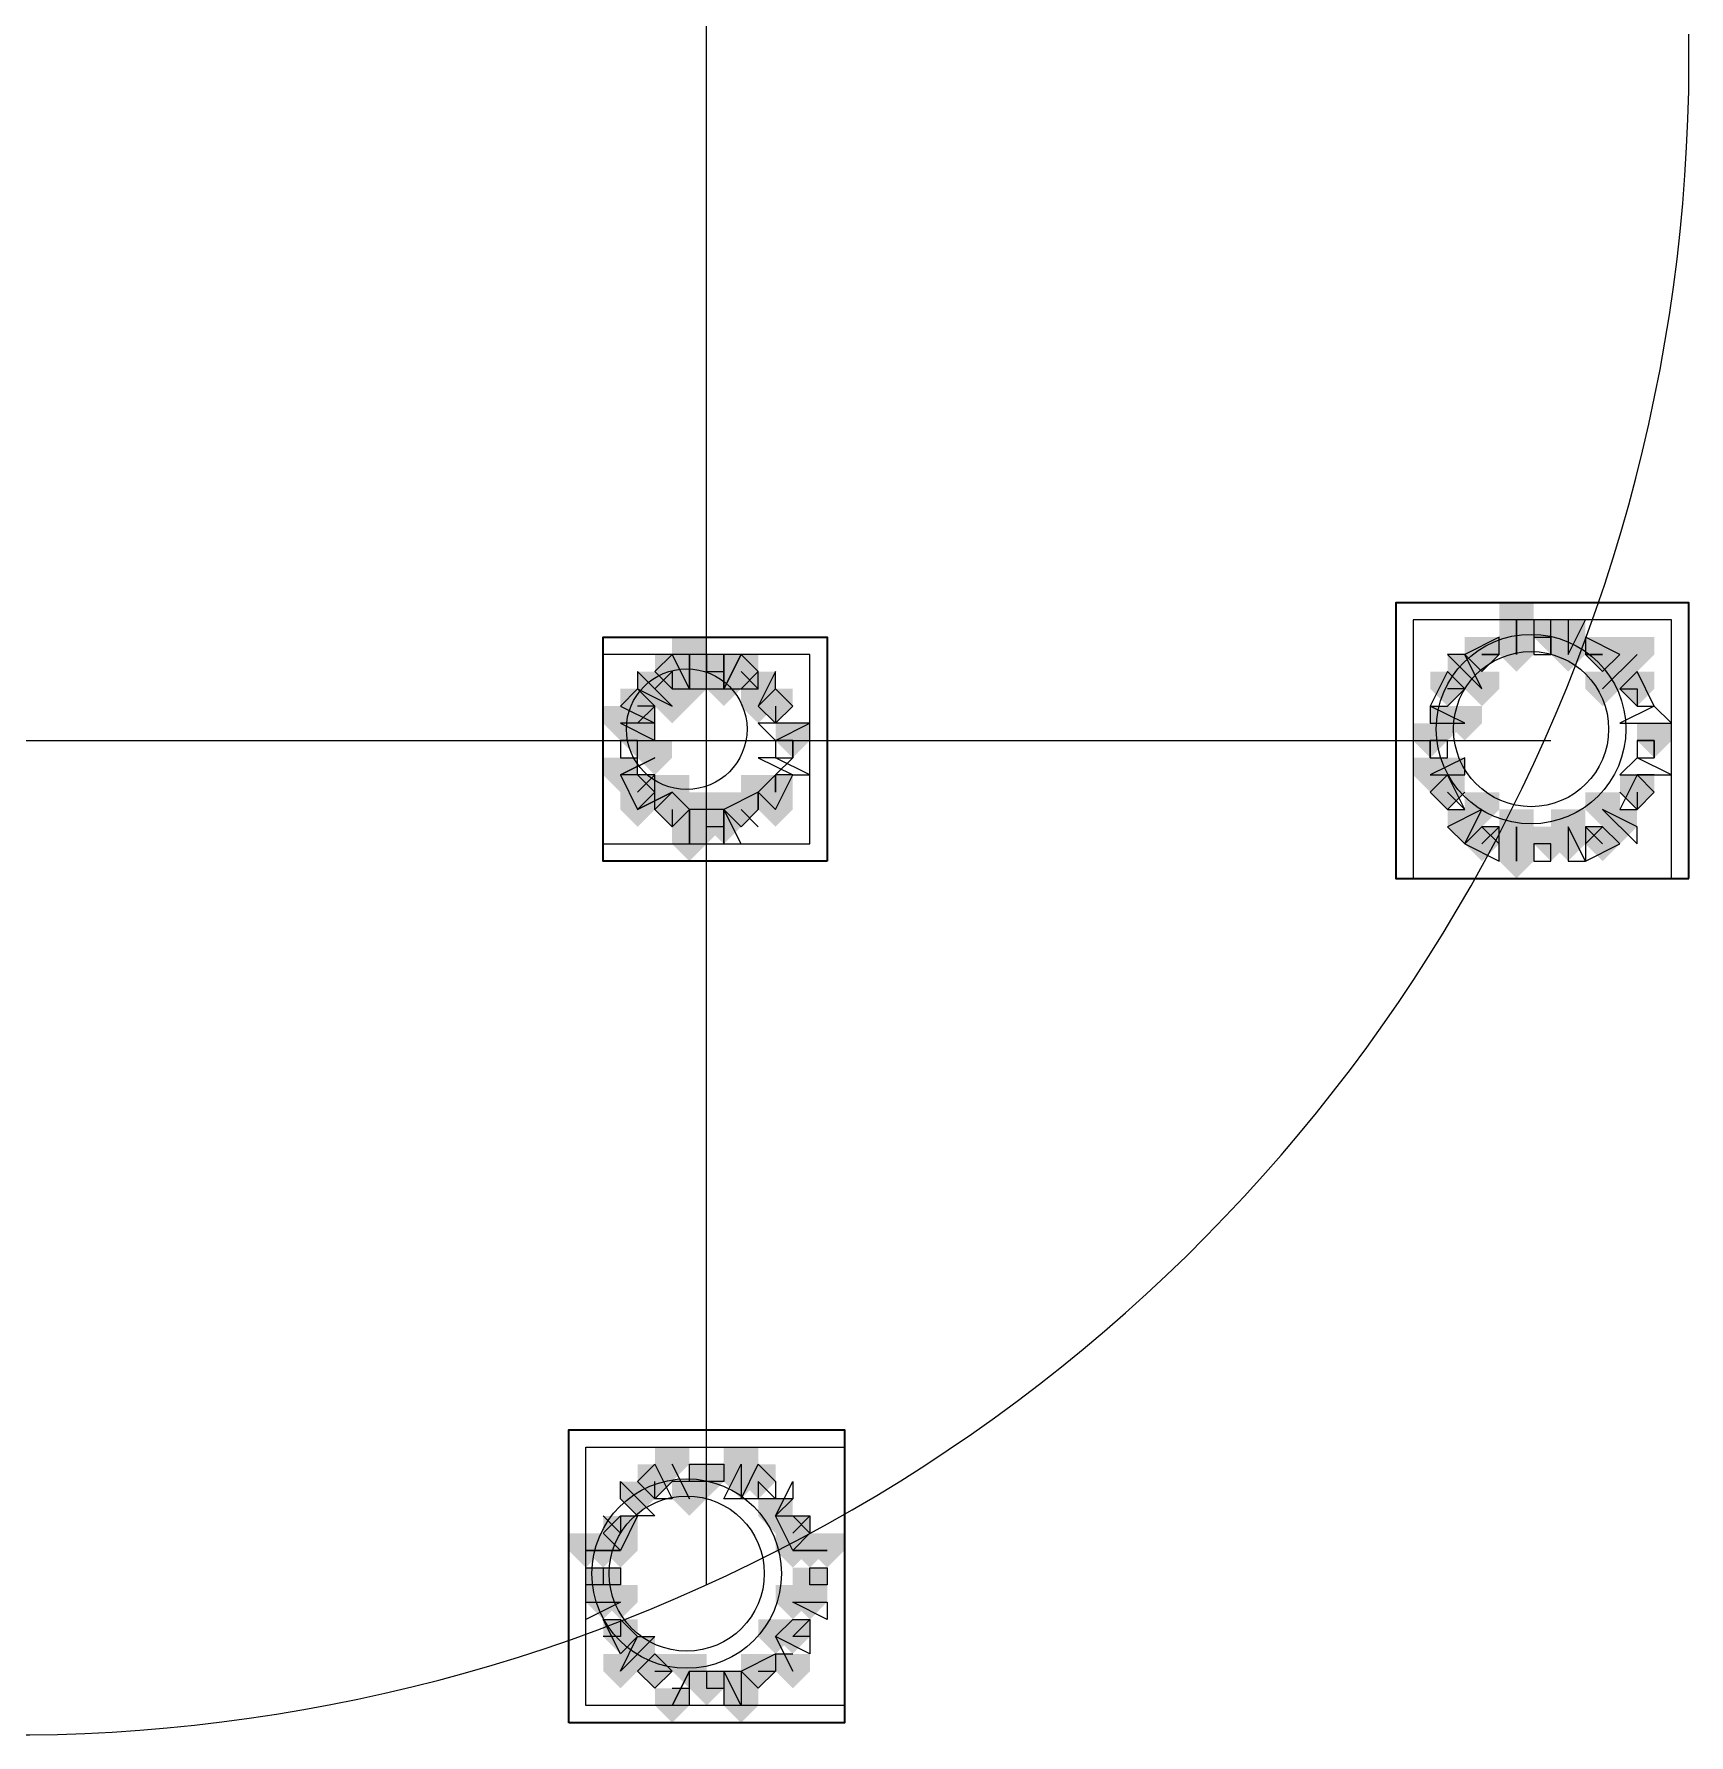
# Model space of a CAD drawing. Header units: millimetres. Extents: x 2315 to 4619, y 1334 to 1897.
# Drawn here: x 3640.14 to 3646, y 1548.68 to 1554.71 of the extents above; entities that cross this region are included whole.
import ezdxf

# ---------------------------------------------------------------- set-up
doc = ezdxf.new("R2010")
doc.units = ezdxf.units.MM
for name, color, linetype, true_color in [('PDF_10', 7, 'Continuous', 0x00b85c), ('PDF_AXIS', 7, 'Continuous', 0x00b85c), ('PDF_柱构件', 7, 'Continuous', 0x00b85c), ('PDF_转运站初步方案', 7, 'Continuous', 0x00b85c)]:
    doc.layers.add(name, color=color, linetype=linetype, true_color=true_color)
doc.layers.add('PDF_中心线层', color=1, linetype='Continuous')
doc.layers.add('PDF_粗实线层', color=7, linetype='Continuous')

msp = doc.modelspace()

# ---------------------------------------------------------------- hatches: boundary and pattern name
at = {"layer": 'PDF_10', "transparency": 33554559}
for points in [[(3645.5143, 1552.6298), (3645.4532, 1552.6298), (3645.4532, 1552.5687), (3645.5143, 1552.5076), (3645.5753, 1552.5687), (3645.5753, 1552.6298)], [(3645.5143, 1552.6298), (3645.4532, 1552.6298), (3645.4532, 1552.5687), (3645.5143, 1552.5076), (3645.5753, 1552.5687), (3645.5753, 1552.6298)], [(3645.2699, 1552.5687), (3645.2088, 1552.5687), (3645.2088, 1552.5076), (3645.2699, 1552.4466), (3645.331, 1552.5076), (3645.331, 1552.5687)], [(3645.2699, 1552.5687), (3645.2088, 1552.5687), (3645.2088, 1552.5076), (3645.2699, 1552.4466), (3645.331, 1552.5076), (3645.331, 1552.5687)], [(3645.6975, 1552.5687), (3645.6364, 1552.5687), (3645.6364, 1552.5076), (3645.6975, 1552.4466), (3645.7586, 1552.5076), (3645.7586, 1552.5687)], [(3645.6975, 1552.5687), (3645.6364, 1552.5687), (3645.6364, 1552.5076), (3645.6975, 1552.4466), (3645.7586, 1552.5076), (3645.7586, 1552.5687)], [(3642.3991, 1552.5076), (3642.338, 1552.5076), (3642.338, 1552.4466), (3642.3991, 1552.3855), (3642.4602, 1552.4466), (3642.4602, 1552.5076)], [(3642.3991, 1552.5076), (3642.338, 1552.5076), (3642.338, 1552.4466), (3642.3991, 1552.3855), (3642.4602, 1552.4466), (3642.4602, 1552.5076)], [(3642.5213, 1552.5076), (3642.4602, 1552.5076), (3642.4602, 1552.4466), (3642.5213, 1552.3855), (3642.5824, 1552.4466), (3642.5824, 1552.5076)], [(3642.5213, 1552.5076), (3642.4602, 1552.5076), (3642.4602, 1552.4466), (3642.5213, 1552.3855), (3642.5824, 1552.4466), (3642.5824, 1552.5076)], [(3642.6434, 1552.5076), (3642.5824, 1552.5076), (3642.5824, 1552.4466), (3642.6434, 1552.3855), (3642.7045, 1552.4466), (3642.7045, 1552.5076)], [(3642.6434, 1552.5076), (3642.5824, 1552.5076), (3642.5824, 1552.4466), (3642.6434, 1552.3855), (3642.7045, 1552.4466), (3642.7045, 1552.5076)], [(3645.1478, 1552.4466), (3645.0867, 1552.4466), (3645.0867, 1552.3855), (3645.1478, 1552.3244), (3645.2088, 1552.3855), (3645.2088, 1552.4466)], [(3645.1478, 1552.4466), (3645.0867, 1552.4466), (3645.0867, 1552.3855), (3645.1478, 1552.3244), (3645.2088, 1552.3855), (3645.2088, 1552.4466)], [(3645.8197, 1552.4466), (3645.7586, 1552.4466), (3645.7586, 1552.3855), (3645.8197, 1552.3244), (3645.8807, 1552.3855), (3645.8807, 1552.4466)], [(3645.8197, 1552.4466), (3645.7586, 1552.4466), (3645.7586, 1552.3855), (3645.8197, 1552.3244), (3645.8807, 1552.3855), (3645.8807, 1552.4466)], [(3642.277, 1552.3855), (3642.2159, 1552.3855), (3642.2159, 1552.3244), (3642.277, 1552.2633), (3642.338, 1552.3244), (3642.338, 1552.3855)], [(3642.277, 1552.3855), (3642.2159, 1552.3855), (3642.2159, 1552.3244), (3642.277, 1552.2633), (3642.338, 1552.3244), (3642.338, 1552.3855)], [(3642.7656, 1552.3855), (3642.7045, 1552.3855), (3642.7045, 1552.3244), (3642.7656, 1552.2633), (3642.8267, 1552.3244), (3642.8267, 1552.3855)], [(3642.7656, 1552.3855), (3642.7045, 1552.3855), (3642.7045, 1552.3244), (3642.7656, 1552.2633), (3642.8267, 1552.3244), (3642.8267, 1552.3855)], [(3642.7656, 1552.3855), (3642.7045, 1552.3855), (3642.7045, 1552.3244), (3642.7656, 1552.2633), (3642.8267, 1552.3244), (3642.8267, 1552.3855)], [(3642.277, 1552.2633), (3642.2159, 1552.2633), (3642.2159, 1552.2022), (3642.277, 1552.1412), (3642.338, 1552.2022), (3642.338, 1552.2633)], [(3642.277, 1552.2633), (3642.2159, 1552.2633), (3642.2159, 1552.2022), (3642.277, 1552.1412), (3642.338, 1552.2022), (3642.338, 1552.2633)], [(3642.8267, 1552.2633), (3642.7656, 1552.2633), (3642.7656, 1552.2022), (3642.8267, 1552.1412), (3642.8878, 1552.2022), (3642.8878, 1552.2633)], [(3642.8267, 1552.2633), (3642.7656, 1552.2633), (3642.7656, 1552.2022), (3642.8267, 1552.1412), (3642.8878, 1552.2022), (3642.8878, 1552.2633)], [(3645.0867, 1552.2633), (3645.0256, 1552.2633), (3645.0256, 1552.2022), (3645.0867, 1552.1412), (3645.1478, 1552.2022), (3645.1478, 1552.2633)], [(3645.0867, 1552.2633), (3645.0256, 1552.2633), (3645.0256, 1552.2022), (3645.0867, 1552.1412), (3645.1478, 1552.2022), (3645.1478, 1552.2633)], [(3645.8807, 1552.2633), (3645.8197, 1552.2633), (3645.8197, 1552.2022), (3645.8807, 1552.1412), (3645.9418, 1552.2022), (3645.9418, 1552.2633)], [(3645.8807, 1552.2633), (3645.8197, 1552.2633), (3645.8197, 1552.2022), (3645.8807, 1552.1412), (3645.9418, 1552.2022), (3645.9418, 1552.2633)], [(3642.277, 1552.0801), (3642.2159, 1552.0801), (3642.2159, 1552.019), (3642.277, 1551.9579), (3642.338, 1552.019), (3642.338, 1552.0801)], [(3642.277, 1552.0801), (3642.2159, 1552.0801), (3642.2159, 1552.019), (3642.277, 1551.9579), (3642.338, 1552.019), (3642.338, 1552.0801)], [(3642.7656, 1552.0801), (3642.7045, 1552.0801), (3642.7045, 1552.019), (3642.7656, 1551.9579), (3642.8267, 1552.019), (3642.8267, 1552.0801)], [(3642.7656, 1552.0801), (3642.7045, 1552.0801), (3642.7045, 1552.019), (3642.7656, 1551.9579), (3642.8267, 1552.019), (3642.8267, 1552.0801)], [(3645.1478, 1552.0801), (3645.0867, 1552.0801), (3645.0867, 1552.019), (3645.1478, 1551.9579), (3645.2088, 1552.019), (3645.2088, 1552.0801)], [(3645.1478, 1552.0801), (3645.0867, 1552.0801), (3645.0867, 1552.019), (3645.1478, 1551.9579), (3645.2088, 1552.019), (3645.2088, 1552.0801)], [(3645.8197, 1552.0801), (3645.7586, 1552.0801), (3645.7586, 1552.019), (3645.8197, 1551.9579), (3645.8807, 1552.019), (3645.8807, 1552.0801)], [(3645.8197, 1552.0801), (3645.7586, 1552.0801), (3645.7586, 1552.019), (3645.8197, 1551.9579), (3645.8807, 1552.019), (3645.8807, 1552.0801)], [(3642.3991, 1552.019), (3642.338, 1552.019), (3642.338, 1551.9579), (3642.3991, 1551.8968), (3642.4602, 1551.9579), (3642.4602, 1552.019)], [(3642.3991, 1552.019), (3642.338, 1552.019), (3642.338, 1551.9579), (3642.3991, 1551.8968), (3642.4602, 1551.9579), (3642.4602, 1552.019)], [(3642.6434, 1552.019), (3642.5824, 1552.019), (3642.5824, 1551.9579), (3642.6434, 1551.8968), (3642.7045, 1551.9579), (3642.7045, 1552.019)], [(3642.6434, 1552.019), (3642.5824, 1552.019), (3642.5824, 1551.9579), (3642.6434, 1551.8968), (3642.7045, 1551.9579), (3642.7045, 1552.019)], [(3642.5213, 1551.9579), (3642.4602, 1551.9579), (3642.4602, 1551.8968), (3642.5213, 1551.8357), (3642.5824, 1551.8968), (3642.5824, 1551.9579)], [(3642.5213, 1551.9579), (3642.4602, 1551.9579), (3642.4602, 1551.8968), (3642.5213, 1551.8357), (3642.5824, 1551.8968), (3642.5824, 1551.9579)], [(3645.2699, 1551.8968), (3645.2088, 1551.8968), (3645.2088, 1551.8357), (3645.2699, 1551.7747), (3645.331, 1551.8357), (3645.331, 1551.8968)], [(3645.2699, 1551.8968), (3645.2088, 1551.8968), (3645.2088, 1551.8357), (3645.2699, 1551.7747), (3645.331, 1551.8357), (3645.331, 1551.8968)], [(3645.5143, 1551.8968), (3645.4532, 1551.8968), (3645.4532, 1551.8357), (3645.5143, 1551.7747), (3645.5753, 1551.8357), (3645.5753, 1551.8968)], [(3645.5143, 1551.8968), (3645.4532, 1551.8968), (3645.4532, 1551.8357), (3645.5143, 1551.7747), (3645.5753, 1551.8357), (3645.5753, 1551.8968)], [(3645.6975, 1551.8968), (3645.6364, 1551.8968), (3645.6364, 1551.8357), (3645.6975, 1551.7747), (3645.7586, 1551.8357), (3645.7586, 1551.8968)], [(3645.6975, 1551.8968), (3645.6364, 1551.8968), (3645.6364, 1551.8357), (3645.6975, 1551.7747), (3645.7586, 1551.8357), (3645.7586, 1551.8968)], [(3642.338, 1549.6368), (3642.277, 1549.6368), (3642.277, 1549.5757), (3642.338, 1549.5147), (3642.3991, 1549.5757), (3642.3991, 1549.6368)], [(3642.338, 1549.6368), (3642.277, 1549.6368), (3642.277, 1549.5757), (3642.338, 1549.5147), (3642.3991, 1549.5757), (3642.3991, 1549.6368)], [(3642.5213, 1549.6368), (3642.4602, 1549.6368), (3642.4602, 1549.5757), (3642.5213, 1549.5147), (3642.5824, 1549.5757), (3642.5824, 1549.6368)], [(3642.5213, 1549.6368), (3642.4602, 1549.6368), (3642.4602, 1549.5757), (3642.5213, 1549.5147), (3642.5824, 1549.5757), (3642.5824, 1549.6368)], [(3642.7045, 1549.6368), (3642.6434, 1549.6368), (3642.6434, 1549.5757), (3642.7045, 1549.5147), (3642.7656, 1549.5757), (3642.7656, 1549.6368)], [(3642.7045, 1549.6368), (3642.6434, 1549.6368), (3642.6434, 1549.5757), (3642.7045, 1549.5147), (3642.7656, 1549.5757), (3642.7656, 1549.6368)], [(3642.2159, 1549.4536), (3642.1548, 1549.4536), (3642.1548, 1549.3925), (3642.2159, 1549.3314), (3642.277, 1549.3925), (3642.277, 1549.4536)], [(3642.2159, 1549.4536), (3642.1548, 1549.4536), (3642.1548, 1549.3925), (3642.2159, 1549.3314), (3642.277, 1549.3925), (3642.277, 1549.4536)], [(3642.8267, 1549.4536), (3642.7656, 1549.4536), (3642.7656, 1549.3925), (3642.8267, 1549.3314), (3642.8878, 1549.3925), (3642.8878, 1549.4536)], [(3642.8267, 1549.4536), (3642.7656, 1549.4536), (3642.7656, 1549.3925), (3642.8267, 1549.3314), (3642.8878, 1549.3925), (3642.8878, 1549.4536)], [(3642.1548, 1549.2703), (3642.0937, 1549.2703), (3642.0937, 1549.2093), (3642.1548, 1549.1482), (3642.2159, 1549.2093), (3642.2159, 1549.2703)], [(3642.1548, 1549.2703), (3642.0937, 1549.2703), (3642.0937, 1549.2093), (3642.1548, 1549.1482), (3642.2159, 1549.2093), (3642.2159, 1549.2703)], [(3642.1548, 1549.2703), (3642.0937, 1549.2703), (3642.0937, 1549.2093), (3642.1548, 1549.1482), (3642.2159, 1549.2093), (3642.2159, 1549.2703)], [(3642.8878, 1549.2703), (3642.8267, 1549.2703), (3642.8267, 1549.2093), (3642.8878, 1549.1482), (3642.9488, 1549.2093), (3642.9488, 1549.2703)], [(3642.8878, 1549.2703), (3642.8267, 1549.2703), (3642.8267, 1549.2093), (3642.8878, 1549.1482), (3642.9488, 1549.2093), (3642.9488, 1549.2703)], [(3642.2159, 1549.0871), (3642.1548, 1549.0871), (3642.1548, 1549.026), (3642.2159, 1548.9649), (3642.277, 1549.026), (3642.277, 1549.0871)], [(3642.2159, 1549.0871), (3642.1548, 1549.0871), (3642.1548, 1549.026), (3642.2159, 1548.9649), (3642.277, 1549.026), (3642.277, 1549.0871)], [(3642.8267, 1549.0871), (3642.7656, 1549.0871), (3642.7656, 1549.026), (3642.8267, 1548.9649), (3642.8878, 1549.026), (3642.8878, 1549.0871)], [(3642.8267, 1549.0871), (3642.7656, 1549.0871), (3642.7656, 1549.026), (3642.8267, 1548.9649), (3642.8878, 1549.026), (3642.8878, 1549.0871)], [(3642.338, 1548.9649), (3642.277, 1548.9649), (3642.277, 1548.9039), (3642.338, 1548.8428), (3642.3991, 1548.9039), (3642.3991, 1548.9649)], [(3642.338, 1548.9649), (3642.277, 1548.9649), (3642.277, 1548.9039), (3642.338, 1548.8428), (3642.3991, 1548.9039), (3642.3991, 1548.9649)], [(3642.338, 1548.9649), (3642.277, 1548.9649), (3642.277, 1548.9039), (3642.338, 1548.8428), (3642.3991, 1548.9039), (3642.3991, 1548.9649)], [(3642.7045, 1548.9649), (3642.6434, 1548.9649), (3642.6434, 1548.9039), (3642.7045, 1548.8428), (3642.7656, 1548.9039), (3642.7656, 1548.9649)], [(3642.7045, 1548.9649), (3642.6434, 1548.9649), (3642.6434, 1548.9039), (3642.7045, 1548.8428), (3642.7656, 1548.9039), (3642.7656, 1548.9649)], [(3642.7045, 1548.9649), (3642.6434, 1548.9649), (3642.6434, 1548.9039), (3642.7045, 1548.8428), (3642.7656, 1548.9039), (3642.7656, 1548.9649)], [(3642.5213, 1548.9039), (3642.4602, 1548.9039), (3642.4602, 1548.8428), (3642.5213, 1548.7817), (3642.5824, 1548.8428), (3642.5824, 1548.9039)], [(3642.5213, 1548.9039), (3642.4602, 1548.9039), (3642.4602, 1548.8428), (3642.5213, 1548.7817), (3642.5824, 1548.8428), (3642.5824, 1548.9039)]]:
    msp.add_hatch(color=256, dxfattribs=at).paths.add_polyline_path(points)
at = {"layer": 'PDF_柱构件', "transparency": 33554559}
for points in [[(3645.3921, 1552.6909), (3645.331, 1552.6909), (3645.331, 1552.6298), (3645.3921, 1552.5687), (3645.4532, 1552.6298), (3645.4532, 1552.6909)], [(3645.3921, 1552.6298), (3645.331, 1552.6298), (3645.331, 1552.5687), (3645.3921, 1552.5076), (3645.4532, 1552.5687), (3645.4532, 1552.6298)], [(3645.5753, 1552.6298), (3645.5143, 1552.6298), (3645.5143, 1552.5687), (3645.5753, 1552.5076), (3645.6364, 1552.5687), (3645.6364, 1552.6298)], [(3642.4602, 1552.5687), (3642.3991, 1552.5687), (3642.3991, 1552.5076), (3642.4602, 1552.4466), (3642.5213, 1552.5076), (3642.5213, 1552.5687)], [(3645.3921, 1552.5687), (3645.331, 1552.5687), (3645.331, 1552.5076), (3645.3921, 1552.4466), (3645.4532, 1552.5076), (3645.4532, 1552.5687)], [(3645.5753, 1552.5687), (3645.5143, 1552.5687), (3645.5143, 1552.5076), (3645.5753, 1552.4466), (3645.6364, 1552.5076), (3645.6364, 1552.5687)], [(3645.8197, 1552.5687), (3645.7586, 1552.5687), (3645.7586, 1552.5076), (3645.8197, 1552.4466), (3645.8807, 1552.5076), (3645.8807, 1552.5687)], [(3642.4602, 1552.5076), (3642.3991, 1552.5076), (3642.3991, 1552.4466), (3642.4602, 1552.3855), (3642.5213, 1552.4466), (3642.5213, 1552.5076)], [(3642.5824, 1552.5076), (3642.5213, 1552.5076), (3642.5213, 1552.4466), (3642.5824, 1552.3855), (3642.6434, 1552.4466), (3642.6434, 1552.5076)], [(3645.2088, 1552.5076), (3645.1478, 1552.5076), (3645.1478, 1552.4466), (3645.2088, 1552.3855), (3645.2699, 1552.4466), (3645.2699, 1552.5076)], [(3645.7586, 1552.5076), (3645.6975, 1552.5076), (3645.6975, 1552.4466), (3645.7586, 1552.3855), (3645.8197, 1552.4466), (3645.8197, 1552.5076)], [(3642.338, 1552.4466), (3642.277, 1552.4466), (3642.277, 1552.3855), (3642.338, 1552.3244), (3642.3991, 1552.3855), (3642.3991, 1552.4466)], [(3642.4602, 1552.4466), (3642.3991, 1552.4466), (3642.3991, 1552.3855), (3642.4602, 1552.3244), (3642.5213, 1552.3855), (3642.5213, 1552.4466)], [(3642.5824, 1552.4466), (3642.5213, 1552.4466), (3642.5213, 1552.3855), (3642.5824, 1552.3244), (3642.6434, 1552.3855), (3642.6434, 1552.4466)], [(3642.7045, 1552.4466), (3642.6434, 1552.4466), (3642.6434, 1552.3855), (3642.7045, 1552.3244), (3642.7656, 1552.3855), (3642.7656, 1552.4466)], [(3645.2699, 1552.4466), (3645.2088, 1552.4466), (3645.2088, 1552.3855), (3645.2699, 1552.3244), (3645.331, 1552.3855), (3645.331, 1552.4466)], [(3645.6975, 1552.4466), (3645.6364, 1552.4466), (3645.6364, 1552.3855), (3645.6975, 1552.3244), (3645.7586, 1552.3855), (3645.7586, 1552.4466)], [(3642.3991, 1552.3855), (3642.338, 1552.3855), (3642.338, 1552.3244), (3642.3991, 1552.2633), (3642.4602, 1552.3244), (3642.4602, 1552.3855)], [(3642.7045, 1552.3855), (3642.6434, 1552.3855), (3642.6434, 1552.3244), (3642.7045, 1552.2633), (3642.7656, 1552.3244), (3642.7656, 1552.3855)], [(3642.2159, 1552.3244), (3642.1548, 1552.3244), (3642.1548, 1552.2633), (3642.2159, 1552.2022), (3642.277, 1552.2633), (3642.277, 1552.3244)], [(3642.277, 1552.3244), (3642.2159, 1552.3244), (3642.2159, 1552.2633), (3642.277, 1552.2022), (3642.338, 1552.2633), (3642.338, 1552.3244)], [(3645.1478, 1552.3244), (3645.0867, 1552.3244), (3645.0867, 1552.2633), (3645.1478, 1552.2022), (3645.2088, 1552.2633), (3645.2088, 1552.3244)], [(3645.2088, 1552.3244), (3645.1478, 1552.3244), (3645.1478, 1552.2633), (3645.2088, 1552.2022), (3645.2699, 1552.2633), (3645.2699, 1552.3244)], [(3642.338, 1552.2022), (3642.277, 1552.2022), (3642.277, 1552.1412), (3642.338, 1552.0801), (3642.3991, 1552.1412), (3642.3991, 1552.2022)], [(3642.2159, 1552.1412), (3642.1548, 1552.1412), (3642.1548, 1552.0801), (3642.2159, 1552.019), (3642.277, 1552.0801), (3642.277, 1552.1412)], [(3645.0867, 1552.1412), (3645.0256, 1552.1412), (3645.0256, 1552.0801), (3645.0867, 1552.019), (3645.1478, 1552.0801), (3645.1478, 1552.1412)], [(3645.1478, 1552.1412), (3645.0867, 1552.1412), (3645.0867, 1552.0801), (3645.1478, 1552.019), (3645.2088, 1552.0801), (3645.2088, 1552.1412)], [(3642.3991, 1552.0801), (3642.338, 1552.0801), (3642.338, 1552.019), (3642.3991, 1551.9579), (3642.4602, 1552.019), (3642.4602, 1552.0801)], [(3642.7045, 1552.0801), (3642.6434, 1552.0801), (3642.6434, 1552.019), (3642.7045, 1551.9579), (3642.7656, 1552.019), (3642.7656, 1552.0801)], [(3642.277, 1552.019), (3642.2159, 1552.019), (3642.2159, 1551.9579), (3642.277, 1551.8968), (3642.338, 1551.9579), (3642.338, 1552.019)], [(3642.4602, 1552.019), (3642.3991, 1552.019), (3642.3991, 1551.9579), (3642.4602, 1551.8968), (3642.5213, 1551.9579), (3642.5213, 1552.019)], [(3642.5824, 1552.019), (3642.5213, 1552.019), (3642.5213, 1551.9579), (3642.5824, 1551.8968), (3642.6434, 1551.9579), (3642.6434, 1552.019)], [(3642.7656, 1552.019), (3642.7045, 1552.019), (3642.7045, 1551.9579), (3642.7656, 1551.8968), (3642.8267, 1551.9579), (3642.8267, 1552.019)], [(3645.2699, 1552.019), (3645.2088, 1552.019), (3645.2088, 1551.9579), (3645.2699, 1551.8968), (3645.331, 1551.9579), (3645.331, 1552.019)], [(3645.6975, 1552.019), (3645.6364, 1552.019), (3645.6364, 1551.9579), (3645.6975, 1551.8968), (3645.7586, 1551.9579), (3645.7586, 1552.019)], [(3642.4602, 1551.9579), (3642.3991, 1551.9579), (3642.3991, 1551.8968), (3642.4602, 1551.8357), (3642.5213, 1551.8968), (3642.5213, 1551.9579)], [(3642.5824, 1551.9579), (3642.5213, 1551.9579), (3642.5213, 1551.8968), (3642.5824, 1551.8357), (3642.6434, 1551.8968), (3642.6434, 1551.9579)], [(3645.2088, 1551.9579), (3645.1478, 1551.9579), (3645.1478, 1551.8968), (3645.2088, 1551.8357), (3645.2699, 1551.8968), (3645.2699, 1551.9579)], [(3645.3921, 1551.9579), (3645.331, 1551.9579), (3645.331, 1551.8968), (3645.3921, 1551.8357), (3645.4532, 1551.8968), (3645.4532, 1551.9579)], [(3645.5753, 1551.9579), (3645.5143, 1551.9579), (3645.5143, 1551.8968), (3645.5753, 1551.8357), (3645.6364, 1551.8968), (3645.6364, 1551.9579)], [(3645.7586, 1551.9579), (3645.6975, 1551.9579), (3645.6975, 1551.8968), (3645.7586, 1551.8357), (3645.8197, 1551.8968), (3645.8197, 1551.9579)], [(3642.4602, 1551.8968), (3642.3991, 1551.8968), (3642.3991, 1551.8357), (3642.4602, 1551.7747), (3642.5213, 1551.8357), (3642.5213, 1551.8968)], [(3645.3921, 1551.8968), (3645.331, 1551.8968), (3645.331, 1551.8357), (3645.3921, 1551.7747), (3645.4532, 1551.8357), (3645.4532, 1551.8968)], [(3645.5753, 1551.8968), (3645.5143, 1551.8968), (3645.5143, 1551.8357), (3645.5753, 1551.7747), (3645.6364, 1551.8357), (3645.6364, 1551.8968)], [(3645.3921, 1551.8357), (3645.331, 1551.8357), (3645.331, 1551.7747), (3645.3921, 1551.7136), (3645.4532, 1551.7747), (3645.4532, 1551.8357)], [(3642.3991, 1549.6979), (3642.338, 1549.6979), (3642.338, 1549.6368), (3642.3991, 1549.5757), (3642.4602, 1549.6368), (3642.4602, 1549.6979)], [(3642.6434, 1549.6979), (3642.5824, 1549.6979), (3642.5824, 1549.6368), (3642.6434, 1549.5757), (3642.7045, 1549.6368), (3642.7045, 1549.6979)], [(3642.6434, 1549.6368), (3642.5824, 1549.6368), (3642.5824, 1549.5757), (3642.6434, 1549.5147), (3642.7045, 1549.5757), (3642.7045, 1549.6368)], [(3642.277, 1549.5757), (3642.2159, 1549.5757), (3642.2159, 1549.5147), (3642.277, 1549.4536), (3642.338, 1549.5147), (3642.338, 1549.5757)], [(3642.4602, 1549.5757), (3642.3991, 1549.5757), (3642.3991, 1549.5147), (3642.4602, 1549.4536), (3642.5213, 1549.5147), (3642.5213, 1549.5757)], [(3642.7656, 1549.5147), (3642.7045, 1549.5147), (3642.7045, 1549.4536), (3642.7656, 1549.3925), (3642.8267, 1549.4536), (3642.8267, 1549.5147)], [(3642.0937, 1549.3925), (3642.0326, 1549.3925), (3642.0326, 1549.3314), (3642.0937, 1549.2703), (3642.1548, 1549.3314), (3642.1548, 1549.3925)], [(3642.1548, 1549.3925), (3642.0937, 1549.3925), (3642.0937, 1549.3314), (3642.1548, 1549.2703), (3642.2159, 1549.3314), (3642.2159, 1549.3925)], [(3642.2159, 1549.3925), (3642.1548, 1549.3925), (3642.1548, 1549.3314), (3642.2159, 1549.2703), (3642.277, 1549.3314), (3642.277, 1549.3925)], [(3642.8267, 1549.3925), (3642.7656, 1549.3925), (3642.7656, 1549.3314), (3642.8267, 1549.2703), (3642.8878, 1549.3314), (3642.8878, 1549.3925)], [(3642.8878, 1549.3925), (3642.8267, 1549.3925), (3642.8267, 1549.3314), (3642.8878, 1549.2703), (3642.9488, 1549.3314), (3642.9488, 1549.3925)], [(3642.9488, 1549.3925), (3642.8878, 1549.3925), (3642.8878, 1549.3314), (3642.9488, 1549.2703), (3643.0099, 1549.3314), (3643.0099, 1549.3925)], [(3642.1548, 1549.2093), (3642.0937, 1549.2093), (3642.0937, 1549.1482), (3642.1548, 1549.0871), (3642.2159, 1549.1482), (3642.2159, 1549.2093)], [(3642.2159, 1549.2093), (3642.1548, 1549.2093), (3642.1548, 1549.1482), (3642.2159, 1549.0871), (3642.277, 1549.1482), (3642.277, 1549.2093)], [(3642.8267, 1549.2093), (3642.7656, 1549.2093), (3642.7656, 1549.1482), (3642.8267, 1549.0871), (3642.8878, 1549.1482), (3642.8878, 1549.2093)], [(3642.8878, 1549.2093), (3642.8267, 1549.2093), (3642.8267, 1549.1482), (3642.8878, 1549.0871), (3642.9488, 1549.1482), (3642.9488, 1549.2093)], [(3642.7656, 1549.0871), (3642.7045, 1549.0871), (3642.7045, 1549.026), (3642.7656, 1548.9649), (3642.8267, 1549.026), (3642.8267, 1549.0871)], [(3642.277, 1549.026), (3642.2159, 1549.026), (3642.2159, 1548.9649), (3642.277, 1548.9039), (3642.338, 1548.9649), (3642.338, 1549.026)], [(3642.2159, 1548.9649), (3642.1548, 1548.9649), (3642.1548, 1548.9039), (3642.2159, 1548.8428), (3642.277, 1548.9039), (3642.277, 1548.9649)], [(3642.4602, 1548.9649), (3642.3991, 1548.9649), (3642.3991, 1548.9039), (3642.4602, 1548.8428), (3642.5213, 1548.9039), (3642.5213, 1548.9649)], [(3642.8267, 1548.9649), (3642.7656, 1548.9649), (3642.7656, 1548.9039), (3642.8267, 1548.8428), (3642.8878, 1548.9039), (3642.8878, 1548.9649)], [(3642.6434, 1548.9039), (3642.5824, 1548.9039), (3642.5824, 1548.8428), (3642.6434, 1548.7817), (3642.7045, 1548.8428), (3642.7045, 1548.9039)], [(3642.3991, 1548.8428), (3642.338, 1548.8428), (3642.338, 1548.7817), (3642.3991, 1548.7206), (3642.4602, 1548.7817), (3642.4602, 1548.8428)], [(3642.6434, 1548.8428), (3642.5824, 1548.8428), (3642.5824, 1548.7817), (3642.6434, 1548.7206), (3642.7045, 1548.7817), (3642.7045, 1548.8428)]]:
    msp.add_hatch(color=256, dxfattribs=at).paths.add_polyline_path(points)
at = {"layer": 'PDF_转运站初步方案', "transparency": 33554559}
for points in [[(3645.5143, 1552.6298), (3645.4532, 1552.6298), (3645.4532, 1552.5687), (3645.5143, 1552.5076), (3645.5753, 1552.5687), (3645.5753, 1552.6298)], [(3645.5143, 1552.6298), (3645.4532, 1552.6298), (3645.4532, 1552.5687), (3645.5143, 1552.5076), (3645.5753, 1552.5687), (3645.5753, 1552.6298)], [(3645.2699, 1552.5687), (3645.2088, 1552.5687), (3645.2088, 1552.5076), (3645.2699, 1552.4466), (3645.331, 1552.5076), (3645.331, 1552.5687)], [(3645.2699, 1552.5687), (3645.2088, 1552.5687), (3645.2088, 1552.5076), (3645.2699, 1552.4466), (3645.331, 1552.5076), (3645.331, 1552.5687)], [(3645.6975, 1552.5687), (3645.6364, 1552.5687), (3645.6364, 1552.5076), (3645.6975, 1552.4466), (3645.7586, 1552.5076), (3645.7586, 1552.5687)], [(3645.6975, 1552.5687), (3645.6364, 1552.5687), (3645.6364, 1552.5076), (3645.6975, 1552.4466), (3645.7586, 1552.5076), (3645.7586, 1552.5687)], [(3642.3991, 1552.5076), (3642.338, 1552.5076), (3642.338, 1552.4466), (3642.3991, 1552.3855), (3642.4602, 1552.4466), (3642.4602, 1552.5076)], [(3642.3991, 1552.5076), (3642.338, 1552.5076), (3642.338, 1552.4466), (3642.3991, 1552.3855), (3642.4602, 1552.4466), (3642.4602, 1552.5076)], [(3642.5213, 1552.5076), (3642.4602, 1552.5076), (3642.4602, 1552.4466), (3642.5213, 1552.3855), (3642.5824, 1552.4466), (3642.5824, 1552.5076)], [(3642.5213, 1552.5076), (3642.4602, 1552.5076), (3642.4602, 1552.4466), (3642.5213, 1552.3855), (3642.5824, 1552.4466), (3642.5824, 1552.5076)], [(3642.6434, 1552.5076), (3642.5824, 1552.5076), (3642.5824, 1552.4466), (3642.6434, 1552.3855), (3642.7045, 1552.4466), (3642.7045, 1552.5076)], [(3642.6434, 1552.5076), (3642.5824, 1552.5076), (3642.5824, 1552.4466), (3642.6434, 1552.3855), (3642.7045, 1552.4466), (3642.7045, 1552.5076)], [(3645.1478, 1552.4466), (3645.0867, 1552.4466), (3645.0867, 1552.3855), (3645.1478, 1552.3244), (3645.2088, 1552.3855), (3645.2088, 1552.4466)], [(3645.1478, 1552.4466), (3645.0867, 1552.4466), (3645.0867, 1552.3855), (3645.1478, 1552.3244), (3645.2088, 1552.3855), (3645.2088, 1552.4466)], [(3645.8197, 1552.4466), (3645.7586, 1552.4466), (3645.7586, 1552.3855), (3645.8197, 1552.3244), (3645.8807, 1552.3855), (3645.8807, 1552.4466)], [(3645.8197, 1552.4466), (3645.7586, 1552.4466), (3645.7586, 1552.3855), (3645.8197, 1552.3244), (3645.8807, 1552.3855), (3645.8807, 1552.4466)], [(3642.277, 1552.3855), (3642.2159, 1552.3855), (3642.2159, 1552.3244), (3642.277, 1552.2633), (3642.338, 1552.3244), (3642.338, 1552.3855)], [(3642.277, 1552.3855), (3642.2159, 1552.3855), (3642.2159, 1552.3244), (3642.277, 1552.2633), (3642.338, 1552.3244), (3642.338, 1552.3855)], [(3642.7656, 1552.3855), (3642.7045, 1552.3855), (3642.7045, 1552.3244), (3642.7656, 1552.2633), (3642.8267, 1552.3244), (3642.8267, 1552.3855)], [(3642.7656, 1552.3855), (3642.7045, 1552.3855), (3642.7045, 1552.3244), (3642.7656, 1552.2633), (3642.8267, 1552.3244), (3642.8267, 1552.3855)], [(3642.277, 1552.2633), (3642.2159, 1552.2633), (3642.2159, 1552.2022), (3642.277, 1552.1412), (3642.338, 1552.2022), (3642.338, 1552.2633)], [(3642.277, 1552.2633), (3642.2159, 1552.2633), (3642.2159, 1552.2022), (3642.277, 1552.1412), (3642.338, 1552.2022), (3642.338, 1552.2633)], [(3642.8267, 1552.2633), (3642.7656, 1552.2633), (3642.7656, 1552.2022), (3642.8267, 1552.1412), (3642.8878, 1552.2022), (3642.8878, 1552.2633)], [(3642.8267, 1552.2633), (3642.7656, 1552.2633), (3642.7656, 1552.2022), (3642.8267, 1552.1412), (3642.8878, 1552.2022), (3642.8878, 1552.2633)], [(3645.0867, 1552.2633), (3645.0256, 1552.2633), (3645.0256, 1552.2022), (3645.0867, 1552.1412), (3645.1478, 1552.2022), (3645.1478, 1552.2633)], [(3645.0867, 1552.2633), (3645.0256, 1552.2633), (3645.0256, 1552.2022), (3645.0867, 1552.1412), (3645.1478, 1552.2022), (3645.1478, 1552.2633)], [(3645.8807, 1552.2633), (3645.8197, 1552.2633), (3645.8197, 1552.2022), (3645.8807, 1552.1412), (3645.9418, 1552.2022), (3645.9418, 1552.2633)], [(3645.8807, 1552.2633), (3645.8197, 1552.2633), (3645.8197, 1552.2022), (3645.8807, 1552.1412), (3645.9418, 1552.2022), (3645.9418, 1552.2633)], [(3642.277, 1552.0801), (3642.2159, 1552.0801), (3642.2159, 1552.019), (3642.277, 1551.9579), (3642.338, 1552.019), (3642.338, 1552.0801)], [(3642.277, 1552.0801), (3642.2159, 1552.0801), (3642.2159, 1552.019), (3642.277, 1551.9579), (3642.338, 1552.019), (3642.338, 1552.0801)], [(3642.7656, 1552.0801), (3642.7045, 1552.0801), (3642.7045, 1552.019), (3642.7656, 1551.9579), (3642.8267, 1552.019), (3642.8267, 1552.0801)], [(3642.7656, 1552.0801), (3642.7045, 1552.0801), (3642.7045, 1552.019), (3642.7656, 1551.9579), (3642.8267, 1552.019), (3642.8267, 1552.0801)], [(3645.1478, 1552.0801), (3645.0867, 1552.0801), (3645.0867, 1552.019), (3645.1478, 1551.9579), (3645.2088, 1552.019), (3645.2088, 1552.0801)], [(3645.1478, 1552.0801), (3645.0867, 1552.0801), (3645.0867, 1552.019), (3645.1478, 1551.9579), (3645.2088, 1552.019), (3645.2088, 1552.0801)], [(3645.8197, 1552.0801), (3645.7586, 1552.0801), (3645.7586, 1552.019), (3645.8197, 1551.9579), (3645.8807, 1552.019), (3645.8807, 1552.0801)], [(3645.8197, 1552.0801), (3645.7586, 1552.0801), (3645.7586, 1552.019), (3645.8197, 1551.9579), (3645.8807, 1552.019), (3645.8807, 1552.0801)], [(3642.3991, 1552.019), (3642.338, 1552.019), (3642.338, 1551.9579), (3642.3991, 1551.8968), (3642.4602, 1551.9579), (3642.4602, 1552.019)], [(3642.3991, 1552.019), (3642.338, 1552.019), (3642.338, 1551.9579), (3642.3991, 1551.8968), (3642.4602, 1551.9579), (3642.4602, 1552.019)], [(3642.6434, 1552.019), (3642.5824, 1552.019), (3642.5824, 1551.9579), (3642.6434, 1551.8968), (3642.7045, 1551.9579), (3642.7045, 1552.019)], [(3642.6434, 1552.019), (3642.5824, 1552.019), (3642.5824, 1551.9579), (3642.6434, 1551.8968), (3642.7045, 1551.9579), (3642.7045, 1552.019)], [(3642.5213, 1551.9579), (3642.4602, 1551.9579), (3642.4602, 1551.8968), (3642.5213, 1551.8357), (3642.5824, 1551.8968), (3642.5824, 1551.9579)], [(3642.5213, 1551.9579), (3642.4602, 1551.9579), (3642.4602, 1551.8968), (3642.5213, 1551.8357), (3642.5824, 1551.8968), (3642.5824, 1551.9579)], [(3645.2699, 1551.8968), (3645.2088, 1551.8968), (3645.2088, 1551.8357), (3645.2699, 1551.7747), (3645.331, 1551.8357), (3645.331, 1551.8968)], [(3645.2699, 1551.8968), (3645.2088, 1551.8968), (3645.2088, 1551.8357), (3645.2699, 1551.7747), (3645.331, 1551.8357), (3645.331, 1551.8968)], [(3645.5143, 1551.8968), (3645.4532, 1551.8968), (3645.4532, 1551.8357), (3645.5143, 1551.7747), (3645.5753, 1551.8357), (3645.5753, 1551.8968)], [(3645.5143, 1551.8968), (3645.4532, 1551.8968), (3645.4532, 1551.8357), (3645.5143, 1551.7747), (3645.5753, 1551.8357), (3645.5753, 1551.8968)], [(3645.6975, 1551.8968), (3645.6364, 1551.8968), (3645.6364, 1551.8357), (3645.6975, 1551.7747), (3645.7586, 1551.8357), (3645.7586, 1551.8968)], [(3645.6975, 1551.8968), (3645.6364, 1551.8968), (3645.6364, 1551.8357), (3645.6975, 1551.7747), (3645.7586, 1551.8357), (3645.7586, 1551.8968)], [(3642.338, 1549.6368), (3642.277, 1549.6368), (3642.277, 1549.5757), (3642.338, 1549.5147), (3642.3991, 1549.5757), (3642.3991, 1549.6368)], [(3642.338, 1549.6368), (3642.277, 1549.6368), (3642.277, 1549.5757), (3642.338, 1549.5147), (3642.3991, 1549.5757), (3642.3991, 1549.6368)], [(3642.5213, 1549.6368), (3642.4602, 1549.6368), (3642.4602, 1549.5757), (3642.5213, 1549.5147), (3642.5824, 1549.5757), (3642.5824, 1549.6368)], [(3642.5213, 1549.6368), (3642.4602, 1549.6368), (3642.4602, 1549.5757), (3642.5213, 1549.5147), (3642.5824, 1549.5757), (3642.5824, 1549.6368)], [(3642.7045, 1549.6368), (3642.6434, 1549.6368), (3642.6434, 1549.5757), (3642.7045, 1549.5147), (3642.7656, 1549.5757), (3642.7656, 1549.6368)], [(3642.7045, 1549.6368), (3642.6434, 1549.6368), (3642.6434, 1549.5757), (3642.7045, 1549.5147), (3642.7656, 1549.5757), (3642.7656, 1549.6368)], [(3642.2159, 1549.4536), (3642.1548, 1549.4536), (3642.1548, 1549.3925), (3642.2159, 1549.3314), (3642.277, 1549.3925), (3642.277, 1549.4536)], [(3642.2159, 1549.4536), (3642.1548, 1549.4536), (3642.1548, 1549.3925), (3642.2159, 1549.3314), (3642.277, 1549.3925), (3642.277, 1549.4536)], [(3642.8267, 1549.4536), (3642.7656, 1549.4536), (3642.7656, 1549.3925), (3642.8267, 1549.3314), (3642.8878, 1549.3925), (3642.8878, 1549.4536)], [(3642.8267, 1549.4536), (3642.7656, 1549.4536), (3642.7656, 1549.3925), (3642.8267, 1549.3314), (3642.8878, 1549.3925), (3642.8878, 1549.4536)], [(3642.1548, 1549.2703), (3642.0937, 1549.2703), (3642.0937, 1549.2093), (3642.1548, 1549.1482), (3642.2159, 1549.2093), (3642.2159, 1549.2703)], [(3642.1548, 1549.2703), (3642.0937, 1549.2703), (3642.0937, 1549.2093), (3642.1548, 1549.1482), (3642.2159, 1549.2093), (3642.2159, 1549.2703)], [(3642.8878, 1549.2703), (3642.8267, 1549.2703), (3642.8267, 1549.2093), (3642.8878, 1549.1482), (3642.9488, 1549.2093), (3642.9488, 1549.2703)], [(3642.8878, 1549.2703), (3642.8267, 1549.2703), (3642.8267, 1549.2093), (3642.8878, 1549.1482), (3642.9488, 1549.2093), (3642.9488, 1549.2703)], [(3642.2159, 1549.0871), (3642.1548, 1549.0871), (3642.1548, 1549.026), (3642.2159, 1548.9649), (3642.277, 1549.026), (3642.277, 1549.0871)], [(3642.2159, 1549.0871), (3642.1548, 1549.0871), (3642.1548, 1549.026), (3642.2159, 1548.9649), (3642.277, 1549.026), (3642.277, 1549.0871)], [(3642.8267, 1549.0871), (3642.7656, 1549.0871), (3642.7656, 1549.026), (3642.8267, 1548.9649), (3642.8878, 1549.026), (3642.8878, 1549.0871)], [(3642.8267, 1549.0871), (3642.7656, 1549.0871), (3642.7656, 1549.026), (3642.8267, 1548.9649), (3642.8878, 1549.026), (3642.8878, 1549.0871)], [(3642.338, 1548.9649), (3642.277, 1548.9649), (3642.277, 1548.9039), (3642.338, 1548.8428), (3642.3991, 1548.9039), (3642.3991, 1548.9649)], [(3642.338, 1548.9649), (3642.277, 1548.9649), (3642.277, 1548.9039), (3642.338, 1548.8428), (3642.3991, 1548.9039), (3642.3991, 1548.9649)], [(3642.7045, 1548.9649), (3642.6434, 1548.9649), (3642.6434, 1548.9039), (3642.7045, 1548.8428), (3642.7656, 1548.9039), (3642.7656, 1548.9649)], [(3642.7045, 1548.9649), (3642.6434, 1548.9649), (3642.6434, 1548.9039), (3642.7045, 1548.8428), (3642.7656, 1548.9039), (3642.7656, 1548.9649)], [(3642.5213, 1548.9039), (3642.4602, 1548.9039), (3642.4602, 1548.8428), (3642.5213, 1548.7817), (3642.5824, 1548.8428), (3642.5824, 1548.9039)], [(3642.5213, 1548.9039), (3642.4602, 1548.9039), (3642.4602, 1548.8428), (3642.5213, 1548.7817), (3642.5824, 1548.8428), (3642.5824, 1548.9039)]]:
    msp.add_hatch(color=256, dxfattribs=at).paths.add_polyline_path(points)

# ---------------------------------------------------------------- linework, layer by layer
at = {"layer": 'PDF_10', "lineweight": 18}
for points in [[(3645.4532, 1552.5687), (3645.5143, 1552.5687), (3645.5143, 1552.5076)], [(3642.5213, 1552.5076), (3642.5213, 1552.4466), (3642.5824, 1552.4466)], [(3645.2699, 1552.5076), (3645.331, 1552.5076), (3645.2699, 1552.5076)], [(3645.6975, 1552.5076), (3645.6364, 1552.5076), (3645.6975, 1552.5076)], [(3642.338, 1552.3855), (3642.3991, 1552.4466), (3642.3991, 1552.3855)], [(3642.6434, 1552.4466), (3642.7045, 1552.3855)], [(3642.6434, 1552.3855), (3642.7045, 1552.4466)], [(3645.1478, 1552.3244), (3645.2088, 1552.3855), (3645.1478, 1552.3855)], [(3645.7586, 1552.3855), (3645.8197, 1552.3855), (3645.8197, 1552.3244)], [(3642.277, 1552.2633), (3642.338, 1552.3244), (3642.277, 1552.3244)], [(3642.7656, 1552.3244), (3642.7656, 1552.2633)], [(3642.277, 1552.1412), (3642.277, 1552.2022), (3642.2159, 1552.2022)], [(3642.7656, 1552.2022), (3642.8267, 1552.2022), (3642.8267, 1552.1412)], [(3645.0867, 1552.1412), (3645.0867, 1552.2022), (3645.1478, 1552.2022)], [(3645.8197, 1552.2022), (3645.8807, 1552.2022), (3645.8807, 1552.1412)], [(3642.338, 1552.019), (3642.277, 1552.0801)], [(3642.338, 1552.0801), (3642.277, 1552.019)], [(3642.7656, 1552.019), (3642.7656, 1552.0801), (3642.7656, 1552.019)], [(3645.2088, 1551.9579), (3645.1478, 1552.019)], [(3645.2088, 1552.019), (3645.1478, 1551.9579)], [(3645.8197, 1552.019), (3645.8197, 1551.9579), (3645.7586, 1552.019)], [(3642.3991, 1551.9579), (3642.3991, 1551.8968), (3642.338, 1551.9579)], [(3642.5824, 1551.8968), (3642.5213, 1551.8968), (3642.5213, 1551.9579)], [(3642.7045, 1551.9579), (3642.6434, 1551.8968)], [(3642.6434, 1551.9579), (3642.7045, 1551.8968)], [(3645.331, 1551.8357), (3645.2699, 1551.8968)], [(3645.331, 1551.8968), (3645.2699, 1551.8357)], [(3645.6975, 1551.8968), (3645.6364, 1551.8357)], [(3645.6364, 1551.8968), (3645.6975, 1551.8357)], [(3645.5143, 1551.7747), (3645.5143, 1551.8357), (3645.4532, 1551.8357)], [(3642.5824, 1549.5757), (3642.5213, 1549.5757), (3642.5213, 1549.6368)], [(3642.3991, 1549.5757), (3642.338, 1549.5147), (3642.338, 1549.5757)], [(3642.7656, 1549.5147), (3642.7045, 1549.5757), (3642.7045, 1549.5147)], [(3642.2159, 1549.4536), (3642.2159, 1549.3925), (3642.1548, 1549.4536)], [(3642.8878, 1549.3925), (3642.8267, 1549.4536)], [(3642.8267, 1549.3925), (3642.8878, 1549.4536)], [(3642.1548, 1549.2703), (3642.1548, 1549.2093)], [(3642.9488, 1549.2093), (3642.8878, 1549.2093), (3642.8878, 1549.2703)], [(3642.2159, 1549.0871), (3642.2159, 1549.026), (3642.1548, 1549.026)], [(3642.8878, 1549.026), (3642.8267, 1549.026), (3642.8878, 1549.0871)], [(3642.338, 1548.9039), (3642.3991, 1548.9039)], [(3642.5213, 1548.9039), (3642.5213, 1548.8428), (3642.5824, 1548.8428)], [(3642.7045, 1548.9039), (3642.7656, 1548.9039)]]:
    msp.add_lwpolyline(points, dxfattribs=at)
at = {"layer": 'PDF_AXIS', "lineweight": 18}
for points in [[(3645.9418, 1551.7136), (3645.9418, 1552.6298), (3645.0256, 1552.6298), (3645.0256, 1551.7136)], [(3642.8878, 1551.8357), (3642.8878, 1552.5076), (3642.1548, 1552.5076), (3642.1548, 1551.8357)], [(3642.0937, 1548.7817), (3642.0937, 1549.6979), (3643.0099, 1549.6979), (3643.0099, 1548.7817)]]:
    msp.add_lwpolyline(points, close=True, dxfattribs=at)
at = {"layer": 'PDF_中心线层', "color": 112, "lineweight": 18, "true_color": 0x00b85c}
for points in [[(3642.5213, 1549.2093), (3642.5213, 1560.1428)], [(3634.5807, 1552.2022), (3645.5143, 1552.2022)]]:
    msp.add_lwpolyline(points, dxfattribs=at)
msp.add_arc((3640.0645, 1554.6164), 5.939, 239.20546, 0.87023, dxfattribs=at)
at = {"layer": 'PDF_柱构件', "lineweight": 18}
for points in [[(3645.3921, 1552.6298), (3645.3921, 1552.5076)], [(3645.4532, 1552.5076), (3645.5143, 1552.5076), (3645.5143, 1552.6298), (3645.4532, 1552.6298)], [(3645.5753, 1552.6298), (3645.5753, 1552.5076), (3645.6364, 1552.6298)], [(3645.2699, 1552.4466), (3645.331, 1552.5076), (3645.331, 1552.5687), (3645.2088, 1552.5076)], [(3645.6364, 1552.5076), (3645.6975, 1552.4466), (3645.7586, 1552.5076), (3645.6364, 1552.5687)], [(3642.3991, 1552.3855), (3642.4602, 1552.3855), (3642.3991, 1552.5076), (3642.338, 1552.4466)], [(3642.4602, 1552.5076), (3642.4602, 1552.3855)], [(3642.4602, 1552.3855), (3642.5824, 1552.3855), (3642.5824, 1552.5076), (3642.4602, 1552.5076)], [(3642.5824, 1552.5076), (3642.5824, 1552.3855), (3642.6434, 1552.5076)], [(3642.5824, 1552.3855), (3642.7045, 1552.3855), (3642.7045, 1552.4466), (3642.6434, 1552.5076)], [(3645.1478, 1552.5076), (3645.2699, 1552.3855), (3645.2088, 1552.5076)], [(3645.8197, 1552.5076), (3645.6975, 1552.3855)], [(3642.277, 1552.3855), (3642.3991, 1552.3244), (3642.277, 1552.4466)], [(3642.7656, 1552.4466), (3642.7045, 1552.3244), (3642.7656, 1552.3855)], [(3645.1478, 1552.3244), (3645.2088, 1552.3855), (3645.1478, 1552.4466), (3645.0867, 1552.3244)], [(3645.7586, 1552.3855), (3645.8197, 1552.3244), (3645.8807, 1552.3244), (3645.8197, 1552.4466)], [(3642.338, 1552.2633), (3642.338, 1552.3244), (3642.277, 1552.3855), (3642.2159, 1552.3244)], [(3642.7045, 1552.3244), (3642.7656, 1552.2633), (3642.8267, 1552.3244), (3642.7656, 1552.3855)], [(3645.0867, 1552.2633), (3645.2088, 1552.2633), (3645.0867, 1552.3244)], [(3645.8807, 1552.3244), (3645.7586, 1552.2633), (3645.8197, 1552.2633), (3645.9418, 1552.2633)], [(3642.2159, 1552.2633), (3642.338, 1552.2022), (3642.338, 1552.2633)], [(3642.277, 1552.1412), (3642.277, 1552.2022), (3642.2159, 1552.2022), (3642.2159, 1552.1412)], [(3642.7656, 1552.2022), (3642.7656, 1552.1412), (3642.8267, 1552.1412), (3642.8267, 1552.2022)], [(3645.1478, 1552.1412), (3645.1478, 1552.2022), (3645.0867, 1552.2022), (3645.0867, 1552.1412)], [(3645.8197, 1552.2022), (3645.8197, 1552.1412), (3645.8807, 1552.1412), (3645.8807, 1552.2022)], [(3642.2159, 1552.0801), (3642.338, 1552.1412)], [(3642.8878, 1552.0801), (3642.7656, 1552.1412), (3642.7045, 1552.1412), (3642.8267, 1552.0801)], [(3645.0867, 1552.0801), (3645.2088, 1552.0801), (3645.2088, 1552.1412)], [(3645.9418, 1552.0801), (3645.8197, 1552.1412), (3645.7586, 1552.0801), (3645.8807, 1552.0801)], [(3642.338, 1552.019), (3642.338, 1552.0801), (3642.2159, 1552.0801), (3642.277, 1551.9579)], [(3642.7656, 1552.0801), (3642.7045, 1552.019), (3642.7656, 1551.9579), (3642.8267, 1552.0801)], [(3645.2088, 1551.9579), (3645.1478, 1552.0801), (3645.0867, 1552.019), (3645.1478, 1551.9579)], [(3645.8197, 1552.0801), (3645.7586, 1551.9579), (3645.8197, 1551.9579), (3645.8807, 1552.019)], [(3642.277, 1551.9579), (3642.3991, 1552.019)], [(3642.4602, 1551.9579), (3642.3991, 1552.019), (3642.338, 1551.9579), (3642.3991, 1551.8968)], [(3642.7045, 1552.019), (3642.5824, 1551.9579), (3642.6434, 1551.8968), (3642.7045, 1551.9579)], [(3642.7656, 1551.9579), (3642.7045, 1552.019)], [(3642.4602, 1551.8357), (3642.4602, 1551.9579)], [(3642.5824, 1551.9579), (3642.4602, 1551.9579), (3642.4602, 1551.8357), (3642.5824, 1551.8357)], [(3642.6434, 1551.8357), (3642.5824, 1551.9579), (3642.5824, 1551.8357)], [(3645.2088, 1551.8357), (3645.2699, 1551.9579), (3645.1478, 1551.8968)], [(3645.8197, 1551.8968), (3645.6975, 1551.9579), (3645.8197, 1551.8357)], [(3645.331, 1551.8968), (3645.2699, 1551.8968), (3645.2088, 1551.8357), (3645.331, 1551.7747)], [(3645.3921, 1551.7747), (3645.3921, 1551.8968)], [(3645.6364, 1551.7747), (3645.5753, 1551.8968), (3645.5753, 1551.7747)], [(3645.6975, 1551.8968), (3645.6364, 1551.8968), (3645.6364, 1551.7747), (3645.7586, 1551.8357)], [(3645.5143, 1551.8357), (3645.4532, 1551.8357), (3645.4532, 1551.7747), (3645.5143, 1551.7747)], [(3642.3991, 1549.5147), (3642.338, 1549.5147), (3642.277, 1549.5757), (3642.338, 1549.6368)], [(3642.3991, 1549.6368), (3642.4602, 1549.5147)], [(3642.5824, 1549.5757), (3642.4602, 1549.5757), (3642.4602, 1549.6368), (3642.5824, 1549.6368)], [(3642.6434, 1549.6368), (3642.6434, 1549.5147), (3642.5824, 1549.5147)], [(3642.7656, 1549.5147), (3642.6434, 1549.5147), (3642.7045, 1549.6368), (3642.7656, 1549.5757)], [(3642.2159, 1549.5757), (3642.338, 1549.4536), (3642.277, 1549.4536), (3642.2159, 1549.5147)], [(3642.277, 1549.4536), (3642.2159, 1549.3314), (3642.1548, 1549.3925), (3642.2159, 1549.4536)], [(3642.8267, 1549.3314), (3642.7656, 1549.4536), (3642.8878, 1549.4536), (3642.8878, 1549.3925)], [(3642.0937, 1549.3314), (3642.2159, 1549.3314)], [(3642.9488, 1549.3314), (3642.8267, 1549.3314)], [(3642.2159, 1549.2703), (3642.2159, 1549.2093), (3642.0937, 1549.2093), (3642.0937, 1549.2703)], [(3642.8878, 1549.2093), (3642.8878, 1549.2703), (3642.9488, 1549.2703), (3642.9488, 1549.2093)], [(3642.0937, 1549.1482), (3642.2159, 1549.1482), (3642.0937, 1549.0871)], [(3642.9488, 1549.0871), (3642.8267, 1549.1482), (3642.9488, 1549.1482)], [(3642.2159, 1549.0871), (3642.277, 1549.026), (3642.2159, 1548.9649), (3642.1548, 1549.0871)], [(3642.7656, 1549.026), (3642.8267, 1549.0871), (3642.8878, 1549.0871), (3642.8878, 1548.9649)], [(3642.2159, 1548.9039), (3642.277, 1549.026), (3642.338, 1549.026)], [(3642.8267, 1548.9039), (3642.7656, 1549.026)], [(3642.338, 1548.9649), (3642.3991, 1548.9039), (3642.338, 1548.8428), (3642.277, 1548.9039)], [(3642.6434, 1548.9039), (3642.7656, 1548.9649), (3642.7656, 1548.9039), (3642.7045, 1548.8428)], [(3642.3991, 1548.7817), (3642.4602, 1548.9039)], [(3642.4602, 1548.9039), (3642.5824, 1548.9039), (3642.5824, 1548.7817), (3642.4602, 1548.7817)], [(3642.6434, 1548.7817), (3642.5824, 1548.9039), (3642.6434, 1548.9039)]]:
    msp.add_lwpolyline(points, close=True, dxfattribs=at)
for points in [[(3642.8267, 1552.2633), (3642.7045, 1552.2633), (3642.7656, 1552.2022), (3642.8878, 1552.2633), (3642.8267, 1552.2633), (3642.7656, 1552.2633)], [(3645.8197, 1552.2633), (3645.8807, 1552.2633)], [(3642.277, 1552.0801), (3642.277, 1552.1412)], [(3642.8267, 1552.1412), (3642.7656, 1552.0801)], [(3645.8807, 1552.0801), (3645.8197, 1552.0801)], [(3642.338, 1551.9579), (3642.338, 1552.019)], [(3642.7045, 1552.019), (3642.7045, 1551.9579)], [(3642.4602, 1549.5757), (3642.3991, 1549.5757)], [(3642.8267, 1549.5147), (3642.7656, 1549.4536), (3642.8267, 1549.5757), (3642.8267, 1549.5147), (3642.7656, 1549.5147)], [(3642.7656, 1548.9649), (3642.8267, 1548.9649)], [(3642.3991, 1548.8428), (3642.4602, 1548.8428)]]:
    msp.add_lwpolyline(points, dxfattribs=at)
at = {"layer": 'PDF_粗实线层', "color": 112, "lineweight": 35, "true_color": 0x00b85c}
for points in [[(3646.0029, 1551.7136), (3646.0029, 1552.6909), (3644.9645, 1552.6909), (3644.9645, 1551.7136)], [(3642.9488, 1551.7747), (3642.1548, 1551.7747), (3642.1548, 1552.5687), (3642.9488, 1552.5687)], [(3642.0326, 1548.7206), (3642.0326, 1549.759), (3643.0099, 1549.759), (3643.0099, 1548.7206)]]:
    msp.add_lwpolyline(points, close=True, dxfattribs=at)
at = {"layer": 'PDF_转运站初步方案', "lineweight": 18}
for centre, radius in [((3645.4439, 1552.2426), 0.3359), ((3645.4439, 1552.2426), 0.2749), ((3642.4508, 1552.2426), 0.2138), ((3642.4508, 1552.2426), 0.2138), ((3642.4508, 1549.2495), 0.3359), ((3642.4508, 1549.2495), 0.2749)]:
    msp.add_circle(centre, radius, dxfattribs=at)

doc.saveas('drawing.dxf')
